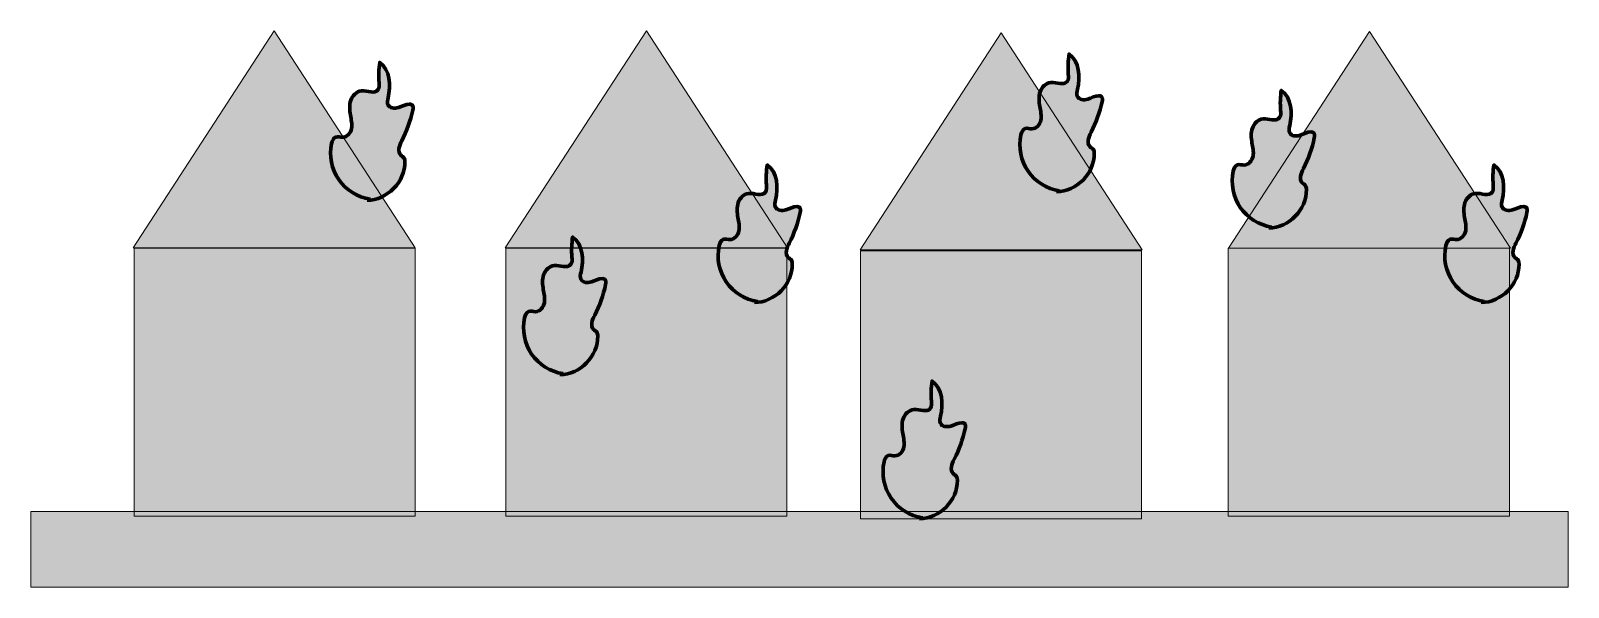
# Model space of a CAD drawing. Extents: x 0 to 1280, y -641 to -178.
import ezdxf

# ---------------------------------------------------------------- set-up
doc = ezdxf.new("R2010")
doc.units = 0
doc.header["$MEASUREMENT"] = 0
for name, color, linetype, lineweight in [('grond', 7, 'Continuous', 0), ('huizen', 7, 'Continuous', 0), ('vlammen', 7, 'Continuous', 0)]:
    doc.layers.add(name, color=color, linetype=linetype, lineweight=lineweight)

msp = doc.modelspace()

# ---------------------------------------------------------------- hatches: boundary and pattern name
at = {"layer": 'grond', "true_color": 0x8c6239, "transparency": 33554687}
h = msp.add_hatch(color=37, dxfattribs=at)
h.dxf.hatch_style = 2
h.paths.add_polyline_path([(1280, -641), (0, -641), (0, -578), (1280, -578)])
at = {"layer": 'huizen', "true_color": 0x736357, "transparency": 33554687}
h = msp.add_hatch(color=251, dxfattribs=at)
h.dxf.hatch_style = 2
h.paths.add_polyline_path([(202.6, -178), (85.2, -358.5), (320, -358.5)])
h = msp.add_hatch(color=251, dxfattribs=at)
h.dxf.hatch_style = 2
h.paths.add_polyline_path([(512.5, -178), (395.1, -358.5), (629.9, -358.5)])
h = msp.add_hatch(color=251, dxfattribs=at)
h.dxf.hatch_style = 2
h.paths.add_polyline_path([(1114.5, -178.5), (997.1, -359), (1231.9, -359)])
at = {"layer": 'huizen', "true_color": 0x998675, "transparency": 33554687}
h = msp.add_hatch(color=252, dxfattribs=at)
h.dxf.hatch_style = 2
h.paths.add_polyline_path([(320, -582), (86, -582), (86, -359), (320, -359)])
h = msp.add_hatch(color=252, dxfattribs=at)
h.dxf.hatch_style = 2
h.paths.add_polyline_path([(629.5, -582), (395.5, -582), (395.5, -359), (629.5, -359)])
h = msp.add_hatch(color=252, dxfattribs=at)
h.dxf.hatch_style = 2
h.paths.add_polyline_path([(1231, -582), (997, -582), (997, -359), (1231, -359)])
at = {"layer": 'vlammen', "true_color": 0x736357, "transparency": 33554687}
h = msp.add_hatch(color=251, dxfattribs=at)
h.dxf.hatch_style = 2
h.paths.add_polyline_path([(807.8, -179.8), (690.4, -360.3), (925.2, -360.3)])
at = {"layer": 'vlammen', "true_color": 0xf15a24, "transparency": 33554687}
h = msp.add_hatch(color=20, dxfattribs=at)
h.dxf.hatch_style = 2
edge = h.paths.add_edge_path()
edge.add_spline(control_points=[(280, -319), (296.7, -319), (311.8, -303.6), (311.5, -287), (311.5, -285.9), (311.4, -284.7), (310.7, -283.8), (310, -282.8), (308.9, -282.3), (308.1, -281.5), (304.9, -278.5), (306.9, -273.4), (308.9, -269.5), (313, -261.4), (316.1, -252.9), (318.1, -244), (318.4, -242.4), (318.6, -240.4), (317.2, -239.5), (316.7, -239.2), (316.1, -239.1), (315.4, -239.1), (312.2, -239), (309.2, -240.9), (306.1, -241.9), (303, -242.9), (298.8, -242.5), (297.4, -239.6), (296.6, -237.8), (297.1, -235.7), (297.5, -233.8), (299.9, -223.4), (299.3, -210.5), (290.6, -204.4), (289.7, -210), (289.5, -215.6), (290, -221.2), (290.1, -223.2), (290.3, -225.4), (289.1, -227), (286.4, -231), (280.2, -227.7), (275.3, -228.1), (271.2, -228.5), (267.8, -231.9), (266.5, -235.8), (265.1, -239.8), (265.4, -244.1), (266.1, -248.1), (266.8, -251.8), (267.7, -255.6), (267, -259.3), (266.3, -263), (263.4, -266.6), (259.6, -266.6), (257.7, -266.7), (255.8, -265.8), (254, -266.4), (251.9, -267.1), (251, -269.5), (250.5, -271.7), (248.3, -282), (250.4, -293.2), (256.4, -301.8), (262.4, -310.5), (272, -316.6), (282.5, -318.1)], knot_values=[0, 0, 0, 0, 1, 1, 1, 2, 2, 2, 3, 3, 3, 4, 4, 4, 5, 5, 5, 6, 6, 6, 7, 7, 7, 8, 8, 8, 9, 9, 9, 10, 10, 10, 11, 11, 11, 12, 12, 12, 13, 13, 13, 14, 14, 14, 15, 15, 15, 16, 16, 16, 17, 17, 17, 18, 18, 18, 19, 19, 19, 20, 20, 20, 21, 21, 21, 22, 22, 22, 22], degree=3, periodic=0)
edge.add_line((282.5, -318.1), (280, -319))
h = msp.add_hatch(color=20, dxfattribs=at)
h.dxf.hatch_style = 2
edge = h.paths.add_edge_path()
edge.add_spline(control_points=[(853.9, -311.9), (870.6, -311.9), (885.7, -296.6), (885.4, -280), (885.3, -278.8), (885.2, -277.6), (884.6, -276.7), (883.9, -275.8), (882.8, -275.3), (881.9, -274.5), (878.8, -271.5), (880.8, -266.3), (882.8, -262.5), (886.9, -254.4), (890, -245.8), (891.9, -237), (892.3, -235.4), (892.4, -233.4), (891.1, -232.5), (890.6, -232.2), (889.9, -232.1), (889.3, -232.1), (886.1, -232), (883.1, -233.9), (880, -234.9), (876.9, -235.8), (872.7, -235.5), (871.3, -232.5), (870.5, -230.7), (871, -228.7), (871.4, -226.7), (873.8, -216.3), (873.2, -203.5), (864.4, -197.4), (863.6, -202.9), (863.4, -208.6), (863.8, -214.2), (864, -216.2), (864.2, -218.4), (863, -220), (860.3, -224), (854, -220.7), (849.2, -221.1), (845.1, -221.4), (841.7, -224.9), (840.3, -228.8), (839, -232.7), (839.3, -237), (840, -241.1), (840.7, -244.8), (841.6, -248.6), (840.9, -252.3), (840.2, -256), (837.3, -259.6), (833.5, -259.6), (831.6, -259.6), (829.7, -258.8), (827.9, -259.4), (825.8, -260.1), (824.9, -262.5), (824.4, -264.7), (822.2, -274.9), (824.3, -286.1), (830.3, -294.8), (836.3, -303.5), (845.9, -309.5), (856.3, -311.1)], knot_values=[0, 0, 0, 0, 1, 1, 1, 2, 2, 2, 3, 3, 3, 4, 4, 4, 5, 5, 5, 6, 6, 6, 7, 7, 7, 8, 8, 8, 9, 9, 9, 10, 10, 10, 11, 11, 11, 12, 12, 12, 13, 13, 13, 14, 14, 14, 15, 15, 15, 16, 16, 16, 17, 17, 17, 18, 18, 18, 19, 19, 19, 20, 20, 20, 21, 21, 21, 22, 22, 22, 22], degree=3, periodic=0)
edge.add_line((856.3, -311.1), (853.9, -311.9))
h = msp.add_hatch(color=20, dxfattribs=at)
h.dxf.hatch_style = 2
edge = h.paths.add_edge_path()
edge.add_spline(control_points=[(1030.6, -342.1), (1047.3, -342.1), (1062.3, -326.8), (1062, -310.1), (1062, -309), (1061.9, -307.8), (1061.3, -306.9), (1060.6, -305.9), (1059.5, -305.4), (1058.6, -304.6), (1055.5, -301.7), (1057.5, -296.5), (1059.5, -292.7), (1063.6, -284.6), (1066.7, -276), (1068.6, -267.2), (1069, -265.6), (1069.1, -263.6), (1067.8, -262.7), (1067.3, -262.4), (1066.6, -262.3), (1066, -262.2), (1062.7, -262.2), (1059.8, -264), (1056.7, -265), (1053.5, -266), (1049.4, -265.7), (1048, -262.7), (1047.1, -260.9), (1047.6, -258.8), (1048.1, -256.9), (1050.4, -246.5), (1049.9, -233.7), (1041.1, -227.6), (1040.3, -233.1), (1040.1, -238.8), (1040.5, -244.3), (1040.7, -246.3), (1040.9, -248.5), (1039.7, -250.2), (1036.9, -254.2), (1030.7, -250.9), (1025.9, -251.3), (1021.7, -251.6), (1018.4, -255.1), (1017, -259), (1015.7, -262.9), (1016, -267.2), (1016.7, -271.3), (1017.3, -275), (1018.3, -278.8), (1017.6, -282.4), (1016.9, -286.1), (1013.9, -289.7), (1010.2, -289.8), (1008.3, -289.8), (1006.4, -288.9), (1004.6, -289.5), (1002.5, -290.3), (1001.6, -292.7), (1001.1, -294.8), (998.8, -305.1), (1001, -316.3), (1007, -325), (1012.9, -333.7), (1022.6, -339.7), (1033, -341.3)], knot_values=[0, 0, 0, 0, 1, 1, 1, 2, 2, 2, 3, 3, 3, 4, 4, 4, 5, 5, 5, 6, 6, 6, 7, 7, 7, 8, 8, 8, 9, 9, 9, 10, 10, 10, 11, 11, 11, 12, 12, 12, 13, 13, 13, 14, 14, 14, 15, 15, 15, 16, 16, 16, 17, 17, 17, 18, 18, 18, 19, 19, 19, 20, 20, 20, 21, 21, 21, 22, 22, 22, 22], degree=3, periodic=0)
edge.add_line((1033, -341.3), (1030.6, -342.1))
h = msp.add_hatch(color=20, dxfattribs=at)
h.dxf.hatch_style = 2
edge = h.paths.add_edge_path()
edge.add_spline(control_points=[(602.6, -404.1), (619.3, -404.1), (634.3, -388.8), (634, -372.1), (634, -371), (633.9, -369.8), (633.3, -368.9), (632.6, -367.9), (631.5, -367.4), (630.6, -366.6), (627.5, -363.7), (629.5, -358.5), (631.5, -354.7), (635.6, -346.6), (638.7, -338), (640.6, -329.2), (641, -327.6), (641.1, -325.6), (639.8, -324.7), (639.3, -324.4), (638.6, -324.3), (638, -324.2), (634.7, -324.2), (631.8, -326), (628.7, -327), (625.5, -328), (621.4, -327.7), (620, -324.7), (619.1, -322.9), (619.6, -320.8), (620.1, -318.9), (622.4, -308.5), (621.9, -295.7), (613.1, -289.6), (612.3, -295.1), (612.1, -300.8), (612.5, -306.3), (612.7, -308.3), (612.9, -310.5), (611.7, -312.2), (608.9, -316.2), (602.7, -312.9), (597.9, -313.3), (593.7, -313.6), (590.4, -317.1), (589, -321), (587.7, -324.9), (588, -329.2), (588.7, -333.3), (589.3, -337), (590.3, -340.8), (589.6, -344.4), (588.9, -348.1), (585.9, -351.7), (582.2, -351.8), (580.3, -351.8), (578.4, -350.9), (576.6, -351.5), (574.5, -352.3), (573.6, -354.7), (573.1, -356.8), (570.8, -367.1), (573, -378.3), (579, -387), (584.9, -395.7), (594.6, -401.7), (605, -403.3)], knot_values=[0, 0, 0, 0, 1, 1, 1, 2, 2, 2, 3, 3, 3, 4, 4, 4, 5, 5, 5, 6, 6, 6, 7, 7, 7, 8, 8, 8, 9, 9, 9, 10, 10, 10, 11, 11, 11, 12, 12, 12, 13, 13, 13, 14, 14, 14, 15, 15, 15, 16, 16, 16, 17, 17, 17, 18, 18, 18, 19, 19, 19, 20, 20, 20, 21, 21, 21, 22, 22, 22, 22], degree=3, periodic=0)
edge.add_line((605, -403.3), (602.6, -404.1))
h = msp.add_hatch(color=20, dxfattribs=at)
h.dxf.hatch_style = 2
edge = h.paths.add_edge_path()
edge.add_spline(control_points=[(1207.6, -404.1), (1224.3, -404.1), (1239.3, -388.8), (1239, -372.1), (1239, -371), (1238.9, -369.8), (1238.3, -368.9), (1237.6, -367.9), (1236.5, -367.4), (1235.6, -366.6), (1232.5, -363.7), (1234.5, -358.5), (1236.5, -354.7), (1240.6, -346.6), (1243.7, -338), (1245.6, -329.2), (1246, -327.6), (1246.1, -325.6), (1244.8, -324.7), (1244.3, -324.4), (1243.6, -324.3), (1243, -324.2), (1239.7, -324.2), (1236.8, -326), (1233.7, -327), (1230.5, -328), (1226.4, -327.7), (1225, -324.7), (1224.1, -322.9), (1224.6, -320.8), (1225.1, -318.9), (1227.4, -308.5), (1226.9, -295.7), (1218.1, -289.6), (1217.3, -295.1), (1217.1, -300.8), (1217.5, -306.3), (1217.7, -308.3), (1217.9, -310.5), (1216.7, -312.2), (1213.9, -316.2), (1207.7, -312.9), (1202.9, -313.3), (1198.7, -313.6), (1195.4, -317.1), (1194, -321), (1192.7, -324.9), (1193, -329.2), (1193.7, -333.3), (1194.3, -337), (1195.3, -340.8), (1194.6, -344.4), (1193.9, -348.1), (1190.9, -351.7), (1187.2, -351.8), (1185.3, -351.8), (1183.4, -350.9), (1181.6, -351.5), (1179.5, -352.3), (1178.6, -354.7), (1178.1, -356.8), (1175.8, -367.1), (1178, -378.3), (1184, -387), (1189.9, -395.7), (1199.6, -401.7), (1210, -403.3)], knot_values=[0, 0, 0, 0, 1, 1, 1, 2, 2, 2, 3, 3, 3, 4, 4, 4, 5, 5, 5, 6, 6, 6, 7, 7, 7, 8, 8, 8, 9, 9, 9, 10, 10, 10, 11, 11, 11, 12, 12, 12, 13, 13, 13, 14, 14, 14, 15, 15, 15, 16, 16, 16, 17, 17, 17, 18, 18, 18, 19, 19, 19, 20, 20, 20, 21, 21, 21, 22, 22, 22, 22], degree=3, periodic=0)
edge.add_line((1210, -403.3), (1207.6, -404.1))
h = msp.add_hatch(color=20, dxfattribs=at)
h.dxf.hatch_style = 2
edge = h.paths.add_edge_path()
edge.add_spline(control_points=[(440.6, -464.1), (457.3, -464.1), (472.3, -448.8), (472, -432.1), (472, -431), (471.9, -429.8), (471.3, -428.9), (470.6, -427.9), (469.5, -427.4), (468.6, -426.6), (465.5, -423.7), (467.5, -418.5), (469.5, -414.7), (473.6, -406.6), (476.7, -398), (478.6, -389.2), (479, -387.6), (479.1, -385.6), (477.8, -384.7), (477.3, -384.4), (476.6, -384.3), (476, -384.2), (472.7, -384.2), (469.8, -386), (466.7, -387), (463.5, -388), (459.4, -387.7), (458, -384.7), (457.1, -382.9), (457.6, -380.8), (458.1, -378.9), (460.4, -368.5), (459.9, -355.7), (451.1, -349.6), (450.3, -355.1), (450.1, -360.8), (450.5, -366.3), (450.7, -368.3), (450.9, -370.5), (449.7, -372.2), (446.9, -376.2), (440.7, -372.9), (435.9, -373.3), (431.7, -373.6), (428.4, -377.1), (427, -381), (425.7, -384.9), (426, -389.2), (426.7, -393.3), (427.3, -397), (428.3, -400.8), (427.6, -404.4), (426.9, -408.1), (423.9, -411.7), (420.2, -411.8), (418.3, -411.8), (416.4, -410.9), (414.6, -411.5), (412.5, -412.3), (411.6, -414.7), (411.1, -416.8), (408.8, -427.1), (411, -438.3), (417, -447), (422.9, -455.7), (432.6, -461.7), (443, -463.3)], knot_values=[0, 0, 0, 0, 1, 1, 1, 2, 2, 2, 3, 3, 3, 4, 4, 4, 5, 5, 5, 6, 6, 6, 7, 7, 7, 8, 8, 8, 9, 9, 9, 10, 10, 10, 11, 11, 11, 12, 12, 12, 13, 13, 13, 14, 14, 14, 15, 15, 15, 16, 16, 16, 17, 17, 17, 18, 18, 18, 19, 19, 19, 20, 20, 20, 21, 21, 21, 22, 22, 22, 22], degree=3, periodic=0)
edge.add_line((443, -463.3), (440.6, -464.1))
at = {"layer": 'vlammen', "true_color": 0x998675, "transparency": 33554687}
h = msp.add_hatch(color=252, dxfattribs=at)
h.dxf.hatch_style = 2
h.paths.add_polyline_path([(924.8, -584), (690.8, -584), (690.8, -361), (924.8, -361)])
at = {"layer": 'vlammen', "true_color": 0xf15a24, "transparency": 33554687}
h = msp.add_hatch(color=20, dxfattribs=at)
h.dxf.hatch_style = 2
edge = h.paths.add_edge_path()
edge.add_spline(control_points=[(739.9, -584), (756.6, -584), (771.7, -568.7), (771.4, -552), (771.3, -550.9), (771.2, -549.7), (770.6, -548.8), (769.9, -547.8), (768.8, -547.3), (767.9, -546.5), (764.8, -543.6), (766.8, -538.4), (768.8, -534.5), (772.9, -526.5), (776, -517.9), (777.9, -509.1), (778.3, -507.5), (778.4, -505.5), (777.1, -504.6), (776.6, -504.2), (775.9, -504.2), (775.3, -504.1), (772.1, -504.1), (769.1, -505.9), (766, -506.9), (762.9, -507.9), (758.7, -507.6), (757.3, -504.6), (756.5, -502.8), (757, -500.7), (757.4, -498.8), (759.8, -488.4), (759.2, -475.6), (750.4, -469.5), (749.6, -475), (749.4, -480.6), (749.8, -486.2), (750, -488.2), (750.2, -490.4), (749, -492.1), (746.3, -496.1), (740, -492.7), (735.2, -493.1), (731.1, -493.5), (727.7, -497), (726.3, -500.9), (725, -504.8), (725.3, -509.1), (726, -513.2), (726.7, -516.9), (727.6, -520.7), (726.9, -524.3), (726.2, -528), (723.3, -531.6), (719.5, -531.7), (717.6, -531.7), (715.7, -530.8), (713.9, -531.4), (711.8, -532.2), (710.9, -534.6), (710.4, -536.7), (708.2, -547), (710.3, -558.2), (716.3, -566.9), (722.3, -575.6), (731.9, -581.6), (742.3, -583.2)], knot_values=[0, 0, 0, 0, 1, 1, 1, 2, 2, 2, 3, 3, 3, 4, 4, 4, 5, 5, 5, 6, 6, 6, 7, 7, 7, 8, 8, 8, 9, 9, 9, 10, 10, 10, 11, 11, 11, 12, 12, 12, 13, 13, 13, 14, 14, 14, 15, 15, 15, 16, 16, 16, 17, 17, 17, 18, 18, 18, 19, 19, 19, 20, 20, 20, 21, 21, 21, 22, 22, 22, 22], degree=3, periodic=0)
edge.add_line((742.3, -583.2), (739.9, -584))

# ---------------------------------------------------------------- linework, layer by layer
at = {"layer": 'grond'}
msp.add_lwpolyline([(1280, -641), (0, -641), (0, -578), (1280, -578)], close=True, dxfattribs=at)
at = {"layer": 'huizen'}
for points in [[(202.6, -178), (85.2, -358.5), (320, -358.5)], [(512.5, -178), (395.1, -358.5), (629.9, -358.5)], [(1114.5, -178.5), (997.1, -359), (1231.9, -359)], [(320, -582), (86, -582), (86, -359), (320, -359)], [(629.5, -582), (395.5, -582), (395.5, -359), (629.5, -359)], [(1231, -582), (997, -582), (997, -359), (1231, -359)]]:
    msp.add_lwpolyline(points, close=True, dxfattribs=at)
at = {"layer": 'vlammen'}
for points in [[(807.8, -179.8), (690.4, -360.3), (925.2, -360.3)], [(924.8, -584), (690.8, -584), (690.8, -361), (924.8, -361)]]:
    msp.add_lwpolyline(points, close=True, dxfattribs=at)
at = {"layer": 'vlammen', "color": 1, "lineweight": 106, "true_color": 0xff0000}
for points in [[(280, -319), (296.7, -319), (311.8, -303.6), (311.5, -287), (311.5, -285.9), (311.4, -284.7), (310.7, -283.8), (310, -282.8), (308.9, -282.3), (308.1, -281.5), (304.9, -278.5), (306.9, -273.4), (308.9, -269.5), (313, -261.4), (316.1, -252.9), (318.1, -244), (318.4, -242.4), (318.6, -240.4), (317.2, -239.5), (316.7, -239.2), (316.1, -239.1), (315.4, -239.1), (312.2, -239), (309.2, -240.9), (306.1, -241.9), (303, -242.9), (298.8, -242.5), (297.4, -239.6), (296.6, -237.8), (297.1, -235.7), (297.5, -233.8), (299.9, -223.4), (299.3, -210.5), (290.6, -204.4), (289.7, -210), (289.5, -215.6), (290, -221.2), (290.1, -223.2), (290.3, -225.4), (289.1, -227), (286.4, -231), (280.2, -227.7), (275.3, -228.1), (271.2, -228.5), (267.8, -231.9), (266.5, -235.8), (265.1, -239.8), (265.4, -244.1), (266.1, -248.1), (266.8, -251.8), (267.7, -255.6), (267, -259.3), (266.3, -263), (263.4, -266.6), (259.6, -266.6), (257.7, -266.7), (255.8, -265.8), (254, -266.4), (251.9, -267.1), (251, -269.5), (250.5, -271.7), (248.3, -282), (250.4, -293.2), (256.4, -301.8), (262.4, -310.5), (272, -316.6), (282.5, -318.1)], [(853.9, -311.9), (870.6, -311.9), (885.7, -296.6), (885.4, -280), (885.3, -278.8), (885.2, -277.6), (884.6, -276.7), (883.9, -275.8), (882.8, -275.3), (881.9, -274.5), (878.8, -271.5), (880.8, -266.3), (882.8, -262.5), (886.9, -254.4), (890, -245.8), (891.9, -237), (892.3, -235.4), (892.4, -233.4), (891.1, -232.5), (890.6, -232.2), (889.9, -232.1), (889.3, -232.1), (886.1, -232), (883.1, -233.9), (880, -234.9), (876.9, -235.8), (872.7, -235.5), (871.3, -232.5), (870.5, -230.7), (871, -228.7), (871.4, -226.7), (873.8, -216.3), (873.2, -203.5), (864.4, -197.4), (863.6, -202.9), (863.4, -208.6), (863.8, -214.2), (864, -216.2), (864.2, -218.4), (863, -220), (860.3, -224), (854, -220.7), (849.2, -221.1), (845.1, -221.4), (841.7, -224.9), (840.3, -228.8), (839, -232.7), (839.3, -237), (840, -241.1), (840.7, -244.8), (841.6, -248.6), (840.9, -252.3), (840.2, -256), (837.3, -259.6), (833.5, -259.6), (831.6, -259.6), (829.7, -258.8), (827.9, -259.4), (825.8, -260.1), (824.9, -262.5), (824.4, -264.7), (822.2, -274.9), (824.3, -286.1), (830.3, -294.8), (836.3, -303.5), (845.9, -309.5), (856.3, -311.1)], [(1030.6, -342.1), (1047.3, -342.1), (1062.3, -326.8), (1062, -310.1), (1062, -309), (1061.9, -307.8), (1061.3, -306.9), (1060.6, -305.9), (1059.5, -305.4), (1058.6, -304.6), (1055.5, -301.7), (1057.5, -296.5), (1059.5, -292.7), (1063.6, -284.6), (1066.7, -276), (1068.6, -267.2), (1069, -265.6), (1069.1, -263.6), (1067.8, -262.7), (1067.3, -262.4), (1066.6, -262.3), (1066, -262.2), (1062.7, -262.2), (1059.8, -264), (1056.7, -265), (1053.5, -266), (1049.4, -265.7), (1048, -262.7), (1047.1, -260.9), (1047.6, -258.8), (1048.1, -256.9), (1050.4, -246.5), (1049.9, -233.7), (1041.1, -227.6), (1040.3, -233.1), (1040.1, -238.8), (1040.5, -244.3), (1040.7, -246.3), (1040.9, -248.5), (1039.7, -250.2), (1036.9, -254.2), (1030.7, -250.9), (1025.9, -251.3), (1021.7, -251.6), (1018.4, -255.1), (1017, -259), (1015.7, -262.9), (1016, -267.2), (1016.7, -271.3), (1017.3, -275), (1018.3, -278.8), (1017.6, -282.4), (1016.9, -286.1), (1013.9, -289.7), (1010.2, -289.8), (1008.3, -289.8), (1006.4, -288.9), (1004.6, -289.5), (1002.5, -290.3), (1001.6, -292.7), (1001.1, -294.8), (998.8, -305.1), (1001, -316.3), (1007, -325), (1012.9, -333.7), (1022.6, -339.7), (1033, -341.3)], [(602.6, -404.1), (619.3, -404.1), (634.3, -388.8), (634, -372.1), (634, -371), (633.9, -369.8), (633.3, -368.9), (632.6, -367.9), (631.5, -367.4), (630.6, -366.6), (627.5, -363.7), (629.5, -358.5), (631.5, -354.7), (635.6, -346.6), (638.7, -338), (640.6, -329.2), (641, -327.6), (641.1, -325.6), (639.8, -324.7), (639.3, -324.4), (638.6, -324.3), (638, -324.2), (634.7, -324.2), (631.8, -326), (628.7, -327), (625.5, -328), (621.4, -327.7), (620, -324.7), (619.1, -322.9), (619.6, -320.8), (620.1, -318.9), (622.4, -308.5), (621.9, -295.7), (613.1, -289.6), (612.3, -295.1), (612.1, -300.8), (612.5, -306.3), (612.7, -308.3), (612.9, -310.5), (611.7, -312.2), (608.9, -316.2), (602.7, -312.9), (597.9, -313.3), (593.7, -313.6), (590.4, -317.1), (589, -321), (587.7, -324.9), (588, -329.2), (588.7, -333.3), (589.3, -337), (590.3, -340.8), (589.6, -344.4), (588.9, -348.1), (585.9, -351.7), (582.2, -351.8), (580.3, -351.8), (578.4, -350.9), (576.6, -351.5), (574.5, -352.3), (573.6, -354.7), (573.1, -356.8), (570.8, -367.1), (573, -378.3), (579, -387), (584.9, -395.7), (594.6, -401.7), (605, -403.3)], [(1207.6, -404.1), (1224.3, -404.1), (1239.3, -388.8), (1239, -372.1), (1239, -371), (1238.9, -369.8), (1238.3, -368.9), (1237.6, -367.9), (1236.5, -367.4), (1235.6, -366.6), (1232.5, -363.7), (1234.5, -358.5), (1236.5, -354.7), (1240.6, -346.6), (1243.7, -338), (1245.6, -329.2), (1246, -327.6), (1246.1, -325.6), (1244.8, -324.7), (1244.3, -324.4), (1243.6, -324.3), (1243, -324.2), (1239.7, -324.2), (1236.8, -326), (1233.7, -327), (1230.5, -328), (1226.4, -327.7), (1225, -324.7), (1224.1, -322.9), (1224.6, -320.8), (1225.1, -318.9), (1227.4, -308.5), (1226.9, -295.7), (1218.1, -289.6), (1217.3, -295.1), (1217.1, -300.8), (1217.5, -306.3), (1217.7, -308.3), (1217.9, -310.5), (1216.7, -312.2), (1213.9, -316.2), (1207.7, -312.9), (1202.9, -313.3), (1198.7, -313.6), (1195.4, -317.1), (1194, -321), (1192.7, -324.9), (1193, -329.2), (1193.7, -333.3), (1194.3, -337), (1195.3, -340.8), (1194.6, -344.4), (1193.9, -348.1), (1190.9, -351.7), (1187.2, -351.8), (1185.3, -351.8), (1183.4, -350.9), (1181.6, -351.5), (1179.5, -352.3), (1178.6, -354.7), (1178.1, -356.8), (1175.8, -367.1), (1178, -378.3), (1184, -387), (1189.9, -395.7), (1199.6, -401.7), (1210, -403.3)], [(440.6, -464.1), (457.3, -464.1), (472.3, -448.8), (472, -432.1), (472, -431), (471.9, -429.8), (471.3, -428.9), (470.6, -427.9), (469.5, -427.4), (468.6, -426.6), (465.5, -423.7), (467.5, -418.5), (469.5, -414.7), (473.6, -406.6), (476.7, -398), (478.6, -389.2), (479, -387.6), (479.1, -385.6), (477.8, -384.7), (477.3, -384.4), (476.6, -384.3), (476, -384.2), (472.7, -384.2), (469.8, -386), (466.7, -387), (463.5, -388), (459.4, -387.7), (458, -384.7), (457.1, -382.9), (457.6, -380.8), (458.1, -378.9), (460.4, -368.5), (459.9, -355.7), (451.1, -349.6), (450.3, -355.1), (450.1, -360.8), (450.5, -366.3), (450.7, -368.3), (450.9, -370.5), (449.7, -372.2), (446.9, -376.2), (440.7, -372.9), (435.9, -373.3), (431.7, -373.6), (428.4, -377.1), (427, -381), (425.7, -384.9), (426, -389.2), (426.7, -393.3), (427.3, -397), (428.3, -400.8), (427.6, -404.4), (426.9, -408.1), (423.9, -411.7), (420.2, -411.8), (418.3, -411.8), (416.4, -410.9), (414.6, -411.5), (412.5, -412.3), (411.6, -414.7), (411.1, -416.8), (408.8, -427.1), (411, -438.3), (417, -447), (422.9, -455.7), (432.6, -461.7), (443, -463.3)], [(739.9, -584), (756.6, -584), (771.7, -568.7), (771.4, -552), (771.3, -550.9), (771.2, -549.7), (770.6, -548.8), (769.9, -547.8), (768.8, -547.3), (767.9, -546.5), (764.8, -543.6), (766.8, -538.4), (768.8, -534.5), (772.9, -526.5), (776, -517.9), (777.9, -509.1), (778.3, -507.5), (778.4, -505.5), (777.1, -504.6), (776.6, -504.2), (775.9, -504.2), (775.3, -504.1), (772.1, -504.1), (769.1, -505.9), (766, -506.9), (762.9, -507.9), (758.7, -507.6), (757.3, -504.6), (756.5, -502.8), (757, -500.7), (757.4, -498.8), (759.8, -488.4), (759.2, -475.6), (750.4, -469.5), (749.6, -475), (749.4, -480.6), (749.8, -486.2), (750, -488.2), (750.2, -490.4), (749, -492.1), (746.3, -496.1), (740, -492.7), (735.2, -493.1), (731.1, -493.5), (727.7, -497), (726.3, -500.9), (725, -504.8), (725.3, -509.1), (726, -513.2), (726.7, -516.9), (727.6, -520.7), (726.9, -524.3), (726.2, -528), (723.3, -531.6), (719.5, -531.7), (717.6, -531.7), (715.7, -530.8), (713.9, -531.4), (711.8, -532.2), (710.9, -534.6), (710.4, -536.7), (708.2, -547), (710.3, -558.2), (716.3, -566.9), (722.3, -575.6), (731.9, -581.6), (742.3, -583.2)]]:
    msp.add_open_spline(points, degree=3, knots=[0, 0, 0, 0, 1, 1, 1, 2, 2, 2, 3, 3, 3, 4, 4, 4, 5, 5, 5, 6, 6, 6, 7, 7, 7, 8, 8, 8, 9, 9, 9, 10, 10, 10, 11, 11, 11, 12, 12, 12, 13, 13, 13, 14, 14, 14, 15, 15, 15, 16, 16, 16, 17, 17, 17, 18, 18, 18, 19, 19, 19, 20, 20, 20, 21, 21, 21, 22, 22, 22, 22], dxfattribs=at)

doc.saveas('drawing.dxf')
